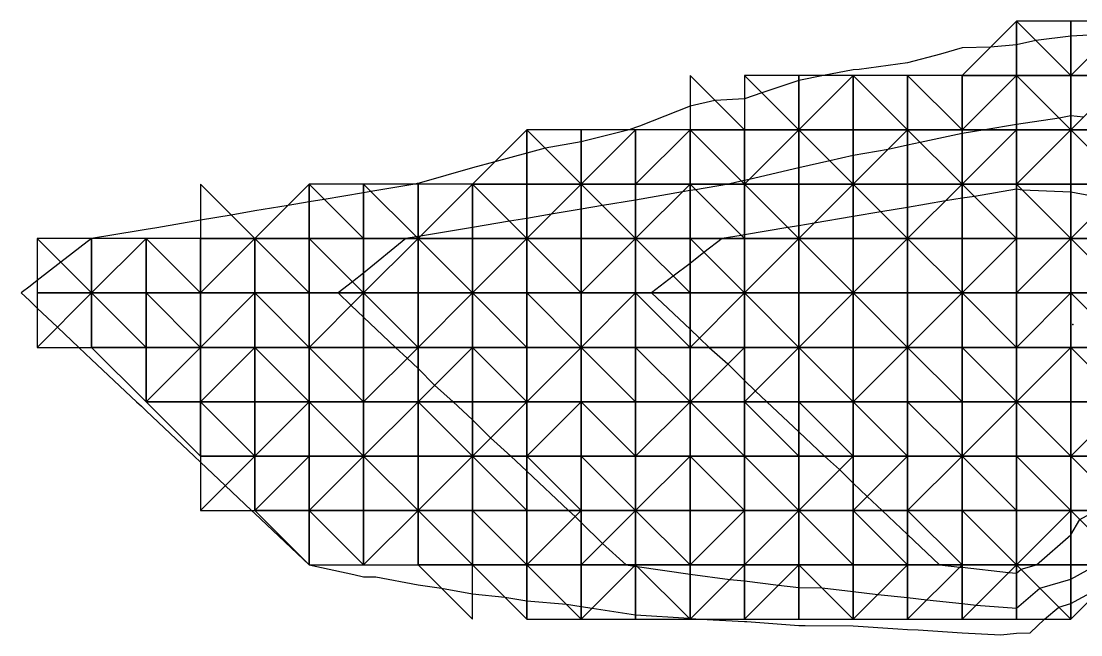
# Model space of a CAD drawing. Header units: metres. Extents: x 4732344 to 4732577, y 2266116 to 2266284.
# Drawn here: x 4732519.63 to 4732529.37, y 2266258.09 to 2266263.73 of the extents above; entities that cross this region are included whole.
import ezdxf

# ---------------------------------------------------------------- set-up
doc = ezdxf.new("R2010")
doc.units = ezdxf.units.M
doc.layers.add('TIN', color=5, linetype='Continuous')

msp = doc.modelspace()

# ---------------------------------------------------------------- linework, layer by layer
at = {"layer": 'lleno', "color": 3}
for points in [[(4732529.6614, 2266263.6174, 1328.5328), (4732529.279, 2266263.5961, 1328.5193), (4732528.958, 2266263.556, 1328.5077), (4732528.779, 2266263.5186, 1328.5011), (4732528.5413, 2266263.4973, 1328.4926), (4732528.279, 2266263.489, 1328.4834), (4732528.0815, 2266263.4325, 1328.4759), (4732527.779, 2266263.3522, 1328.4645), (4732527.3335, 2266263.2895, 1328.4484), (4732527.279, 2266263.2867, 1328.4465), (4732527.0063, 2266263.235, 1328.4366), (4732526.779, 2266263.1887, 1328.4282), (4732526.4387, 2266263.0753, 1328.4151), (4732526.279, 2266263.022, 1328.4089), (4732526.0071, 2266263.0069, 1328.3993), (4732525.779, 2266262.9524, 1328.3907), (4732525.3147, 2266262.7707, 1328.3724), (4732525.279, 2266262.7572, 1328.371), (4732525.2202, 2266262.735, 1328.3687), (4732524.779, 2266262.6247, 1328.3521), (4732524.4478, 2266262.5663, 1328.3399), (4732524.279, 2266262.5207, 1328.3335), (4732523.9855, 2266262.4415, 1328.3224), (4732523.779, 2266262.3858, 1328.3145), (4732523.2901, 2266262.2461, 1328.296), (4732523.279, 2266262.2435, 1328.2956), (4732523.2722, 2266262.2418, 1328.2954), (4732523.2496, 2266262.235, 1328.2945), (4732522.8457, 2266262.1683, 1328.2798), (4732522.779, 2266262.1566, 1328.2774), (4732522.4177, 2266262.0963, 1328.2643), (4732522.279, 2266262.0732, 1328.2592), (4732522.0849, 2266262.0409, 1328.2522), (4732521.779, 2266261.9899, 1328.2411), (4732521.5623, 2266261.9517, 1328.2332), (4732521.279, 2266261.9049, 1328.2229), (4732520.879, 2266261.835, 1328.2083), (4732520.779, 2266261.8183, 1328.2047), (4732520.7076, 2266261.8064, 1328.2021), (4732520.279, 2266261.735, 1328.1864), (4732520.279, 2266261.735, 1328.1864), (4732519.9969, 2266261.5171, 1328.1727), (4732519.779, 2266261.3486, 1328.159), (4732519.7149, 2266261.2991, 1328.155), (4732519.6319, 2266261.235, 1328.1497), (4732519.7096, 2266261.1656, 1328.1499), (4732519.779, 2266261.0961, 1328.1498), (4732519.9647, 2266260.9207, 1328.1498), (4732520.1614, 2266260.735, 1328.1498), (4732520.279, 2266260.6239, 1328.1498), (4732520.6908, 2266260.235, 1328.1499), (4732520.7373, 2266260.1933, 1328.15), (4732520.779, 2266260.1517, 1328.1499), (4732521.2202, 2266259.735, 1328.1498), (4732521.279, 2266259.6794, 1328.1498), (4732521.5076, 2266259.4636, 1328.1497), (4732521.7496, 2266259.235, 1328.1498), (4732521.779, 2266259.2072, 1328.1498), (4732522.279, 2266258.735, 1328.15), (4732522.279, 2266258.735, 1328.15), (4732522.6886, 2266258.6446, 1328.1609), (4732522.779, 2266258.6246, 1328.1633), (4732522.8908, 2266258.6232, 1328.1671), (4732523.279, 2266258.5522, 1328.1787), (4732523.4942, 2266258.5198, 1328.1862), (4732523.779, 2266258.467, 1328.1963), (4732524.0779, 2266258.4361, 1328.2067), (4732524.279, 2266258.4033, 1328.2137), (4732524.6422, 2266258.3718, 1328.2263), (4732524.779, 2266258.3511, 1328.2311), (4732524.8798, 2266258.3358, 1328.2346), (4732525.279, 2266258.2752, 1328.2485), (4732525.7695, 2266258.2445, 1328.2655), (4732525.779, 2266258.2431, 1328.2658), (4732525.7861, 2266258.2421, 1328.2661), (4732525.879, 2266258.235, 1328.2693), (4732526.279, 2266258.2145, 1328.2831), (4732526.2995, 2266258.2145, 1328.2838), (4732526.779, 2266258.1781, 1328.3004), (4732526.8359, 2266258.1781, 1328.3023), (4732527.279, 2266258.174, 1328.3336)], [(4732529.3954, 2266262.8514, 1328.6144), (4732529.279, 2266262.8658, 1328.6105), (4732529.1714, 2266262.8426, 1328.6065), (4732528.779, 2266262.7857, 1328.5923), (4732528.4873, 2266262.735, 1328.5815), (4732528.279, 2266262.7034, 1328.574), (4732527.8936, 2266262.6204, 1328.5596), (4732527.779, 2266262.594, 1328.5553), (4732527.5987, 2266262.5547, 1328.5486), (4732527.279, 2266262.4985, 1328.537), (4732527.0623, 2266262.4517, 1328.529), (4732526.779, 2266262.3857, 1328.5184), (4732526.3236, 2266262.2796, 1328.5013), (4732526.279, 2266262.2688, 1328.4997), (4732526.2496, 2266262.2644, 1328.4986), (4732526.1319, 2266262.235, 1328.4941), (4732525.8294, 2266262.1846, 1328.4831), (4732525.779, 2266262.1762, 1328.4812), (4732525.7084, 2266262.1644, 1328.4786), (4732525.279, 2266262.0894, 1328.4628), (4732524.9748, 2266262.0392, 1328.4517), (4732524.779, 2266262.0046, 1328.4445), (4732524.5025, 2266261.9585, 1328.4343), (4732524.279, 2266261.9213, 1328.4262), (4732524.1193, 2266261.8947, 1328.4203), (4732523.779, 2266261.8379, 1328.4079), (4732523.3025, 2266261.7585, 1328.3905), (4732523.279, 2266261.7544, 1328.3897), (4732523.2623, 2266261.7517, 1328.3891), (4732523.1679, 2266261.735, 1328.3856), (4732522.779, 2266261.4168, 1328.3647), (4732522.6764, 2266261.3376, 1328.3583), (4732522.5437, 2266261.235, 1328.35), (4732522.6647, 2266261.1207, 1328.35), (4732522.779, 2266261.0128, 1328.3499), (4732523.0731, 2266260.735, 1328.3499), (4732523.179, 2266260.635, 1328.3499), (4732523.279, 2266260.5406, 1328.35), (4732523.4318, 2266260.3878, 1328.3497), (4732523.6025, 2266260.235, 1328.3501), (4732523.779, 2266260.0683, 1328.3502), (4732523.9457, 2266259.9017, 1328.3499), (4732524.1319, 2266259.735, 1328.3503), (4732524.279, 2266259.5961, 1328.3503), (4732524.6614, 2266259.235, 1328.3504), (4732524.7219, 2266259.1779, 1328.3504), (4732524.779, 2266259.1239, 1328.3504), (4732524.9734, 2266258.9294, 1328.35), (4732525.1908, 2266258.735, 1328.3504), (4732525.2674, 2266258.7234, 1328.3526), (4732525.279, 2266258.7216, 1328.353), (4732525.2933, 2266258.7207, 1328.3534), (4732525.779, 2266258.6496, 1328.3675), (4732526.1433, 2266258.5993, 1328.3782), (4732526.279, 2266258.5888, 1328.3825), (4732526.5919, 2266258.5479, 1328.3926), (4732526.779, 2266258.5251, 1328.3991), (4732526.9922, 2266258.5218, 1328.4064), (4732527.279, 2266258.4884, 1328.425), (4732527.5046, 2266258.4606, 1328.4359), (4732527.779, 2266258.433, 1328.4485)], [(4732529.6396, 2266262.0956, 1328.7138), (4732529.279, 2266262.1611, 1328.7021), (4732528.8326, 2266262.1814, 1328.6868), (4732528.779, 2266262.1891, 1328.6851), (4732528.392, 2266262.122, 1328.6709), (4732528.279, 2266262.1075, 1328.6668), (4732528.1261, 2266262.0821, 1328.6612), (4732527.779, 2266262.0214, 1328.6484), (4732527.5332, 2266261.9808, 1328.6394), (4732527.279, 2266261.9389, 1328.6302), (4732526.9202, 2266261.8762, 1328.617), (4732526.779, 2266261.8526, 1328.6119), (4732526.6782, 2266261.8358, 1328.6082), (4732526.279, 2266261.7693, 1328.5935), (4732526.2496, 2266261.7644, 1328.5925), (4732526.0731, 2266261.735, 1328.586), (4732525.9072, 2266261.6068, 1328.5787), (4732525.779, 2266261.5077, 1328.5715), (4732525.6252, 2266261.3888, 1328.5619), (4732525.4261, 2266261.235, 1328.5493), (4732525.779, 2266260.9017, 1328.5494), (4732525.8647, 2266260.8207, 1328.5494), (4732525.9555, 2266260.735, 1328.5494), (4732526.1262, 2266260.5822, 1328.5497), (4732526.279, 2266260.4294, 1328.5494), (4732526.379, 2266260.335, 1328.5494), (4732526.4849, 2266260.235, 1328.5495), (4732526.779, 2266259.9572, 1328.5495), (4732527.0143, 2266259.735, 1328.5495), (4732527.154, 2266259.61, 1328.5498), (4732527.279, 2266259.485, 1328.5495), (4732527.4076, 2266259.3636, 1328.5496), (4732527.5437, 2266259.235, 1328.5496), (4732527.779, 2266259.0128, 1328.5496), (4732528.0731, 2266258.735, 1328.5496), (4732528.2579, 2266258.7139, 1328.5553), (4732528.279, 2266258.7117, 1328.5559), (4732528.7071, 2266258.6631, 1328.5689), (4732528.779, 2266258.6581, 1328.5712), (4732528.8207, 2266258.6933, 1328.574), (4732528.9636, 2266258.735, 1328.5804), (4732529.279, 2266259.012, 1328.6015), (4732529.3628, 2266259.1512, 1328.6095), (4732529.5114, 2266259.235, 1328.6177)], [(4732527.779, 2266258.433, 1328.4485), (4732527.9567, 2266258.4127, 1328.4569), (4732528.279, 2266258.3783, 1328.4719), (4732528.4077, 2266258.3637, 1328.478), (4732528.779, 2266258.3376, 1328.4937), (4732528.9943, 2266258.5197, 1328.4809), (4732529.279, 2266258.6027, 1328.4865), (4732529.5188, 2266258.735, 1328.4997)], [(4732527.279, 2266258.174, 1328.3336), (4732527.6891, 2266258.1451, 1328.3774), (4732527.779, 2266258.1414, 1328.3809), (4732527.8771, 2266258.1369, 1328.3848), (4732528.279, 2266258.1083, 1328.4019), (4732528.6349, 2266258.0909, 1328.4162), (4732528.779, 2266258.1057, 1328.4195), (4732528.904, 2266258.11, 1328.4234), (4732529.0366, 2266258.235, 1328.4141), (4732529.1679, 2266258.3461, 1328.4062), (4732529.279, 2266258.3785, 1328.4065), (4732529.599, 2266258.555, 1328.3979)]]:
    msp.add_polyline3d(points, dxfattribs=at)
at = {"layer": 'lleno_centroid', "color": 2}
msp.add_point((4732529.2981, 2266260.9443, 1328.4728), dxfattribs=at)
at = {"layer": 'TIN', "color": 5}
for points in [[(4732528.779, 2266263.735, 0.171), (4732528.279, 2266263.235, 0.232), (4732528.779, 2266263.235, 0.238)], [(4732529.279, 2266263.735, 0.18), (4732528.779, 2266263.735, 0.171), (4732529.279, 2266263.235, 0.252)], [(4732529.279, 2266263.235, 0.252), (4732528.779, 2266263.735, 0.171), (4732528.779, 2266263.235, 0.238)], [(4732529.279, 2266263.235, 0.252), (4732529.779, 2266263.735, 0.184), (4732529.279, 2266263.735, 0.18)], [(4732529.779, 2266263.235, 0.244), (4732529.779, 2266263.735, 0.184), (4732529.279, 2266263.235, 0.252)], [(4732525.779, 2266263.235, 0.174), (4732525.779, 2266262.735, 0.22), (4732526.279, 2266262.735, 0.231)], [(4732526.779, 2266262.735, 0.249), (4732526.779, 2266263.235, 0.195), (4732526.279, 2266263.235, 0.177)], [(4732526.779, 2266262.735, 0.249), (4732526.279, 2266263.235, 0.177), (4732526.279, 2266262.735, 0.231)], [(4732526.779, 2266262.735, 0.249), (4732527.279, 2266262.735, 0.265), (4732527.279, 2266263.235, 0.206)], [(4732527.279, 2266263.235, 0.206), (4732526.779, 2266263.235, 0.195), (4732526.779, 2266262.735, 0.249)], [(4732527.779, 2266263.235, 0.215), (4732527.279, 2266263.235, 0.206), (4732527.779, 2266262.735, 0.278)], [(4732527.279, 2266263.235, 0.206), (4732527.279, 2266262.735, 0.265), (4732527.779, 2266262.735, 0.278)], [(4732528.279, 2266262.735, 0.295), (4732528.279, 2266263.235, 0.232), (4732527.779, 2266263.235, 0.215)], [(4732527.779, 2266263.235, 0.215), (4732527.779, 2266262.735, 0.278), (4732528.279, 2266262.735, 0.295)], [(4732528.779, 2266263.235, 0.238), (4732528.279, 2266263.235, 0.232), (4732528.279, 2266262.735, 0.295)], [(4732528.779, 2266262.735, 0.307), (4732528.779, 2266263.235, 0.238), (4732528.279, 2266262.735, 0.295)], [(4732529.279, 2266262.735, 0.317), (4732529.279, 2266263.235, 0.252), (4732528.779, 2266263.235, 0.238)], [(4732529.279, 2266262.735, 0.317), (4732528.779, 2266263.235, 0.238), (4732528.779, 2266262.735, 0.307)], [(4732529.779, 2266263.235, 0.244), (4732529.279, 2266263.235, 0.252), (4732529.279, 2266262.735, 0.317)], [(4732529.279, 2266262.735, 0.317), (4732529.779, 2266262.735, 0.302), (4732529.779, 2266263.235, 0.244)], [(4732523.779, 2266262.235, 0.219), (4732524.279, 2266262.235, 0.236), (4732524.279, 2266262.735, 0.173)], [(4732524.279, 2266262.235, 0.236), (4732524.779, 2266262.235, 0.253), (4732524.279, 2266262.735, 0.173)], [(4732524.279, 2266262.735, 0.173), (4732524.779, 2266262.235, 0.253), (4732524.779, 2266262.735, 0.185)], [(4732525.279, 2266262.735, 0.202), (4732524.779, 2266262.235, 0.253), (4732525.279, 2266262.235, 0.27)], [(4732524.779, 2266262.735, 0.185), (4732524.779, 2266262.235, 0.253), (4732525.279, 2266262.735, 0.202)], [(4732525.279, 2266262.235, 0.27), (4732525.779, 2266262.235, 0.288), (4732525.779, 2266262.735, 0.22)], [(4732525.779, 2266262.735, 0.22), (4732525.279, 2266262.735, 0.202), (4732525.279, 2266262.235, 0.27)], [(4732525.779, 2266262.735, 0.22), (4732525.779, 2266262.235, 0.288), (4732526.279, 2266262.235, 0.305)], [(4732525.779, 2266262.735, 0.22), (4732526.279, 2266262.235, 0.305), (4732526.279, 2266262.735, 0.231)], [(4732526.779, 2266262.735, 0.249), (4732526.279, 2266262.235, 0.305), (4732526.779, 2266262.235, 0.322)], [(4732526.279, 2266262.735, 0.231), (4732526.279, 2266262.235, 0.305), (4732526.779, 2266262.735, 0.249)], [(4732526.779, 2266262.235, 0.322), (4732527.279, 2266262.235, 0.339), (4732526.779, 2266262.735, 0.249)], [(4732526.779, 2266262.735, 0.249), (4732527.279, 2266262.235, 0.339), (4732527.279, 2266262.735, 0.265)], [(4732527.779, 2266262.235, 0.356), (4732527.779, 2266262.735, 0.278), (4732527.279, 2266262.235, 0.339)], [(4732527.279, 2266262.235, 0.339), (4732527.779, 2266262.735, 0.278), (4732527.279, 2266262.735, 0.265)], [(4732528.279, 2266262.235, 0.374), (4732527.779, 2266262.735, 0.278), (4732527.779, 2266262.235, 0.356)], [(4732528.279, 2266262.235, 0.374), (4732528.279, 2266262.735, 0.295), (4732527.779, 2266262.735, 0.278)], [(4732528.279, 2266262.235, 0.374), (4732528.779, 2266262.235, 0.391), (4732528.779, 2266262.735, 0.307)], [(4732528.779, 2266262.735, 0.307), (4732528.279, 2266262.735, 0.295), (4732528.279, 2266262.235, 0.374)], [(4732528.779, 2266262.735, 0.307), (4732528.779, 2266262.235, 0.391), (4732529.279, 2266262.735, 0.317)], [(4732529.279, 2266262.735, 0.317), (4732528.779, 2266262.235, 0.391), (4732529.279, 2266262.235, 0.387)], [(4732529.779, 2266262.235, 0.371), (4732529.779, 2266262.735, 0.302), (4732529.279, 2266262.735, 0.317)], [(4732529.279, 2266262.735, 0.317), (4732529.279, 2266262.235, 0.387), (4732529.779, 2266262.235, 0.371)], [(4732521.779, 2266261.735, 0.252), (4732521.279, 2266262.235, 0.132), (4732521.279, 2266261.735, 0.235)], [(4732522.279, 2266261.735, 0.269), (4732522.279, 2266262.235, 0.167), (4732521.779, 2266261.735, 0.252)], [(4732522.279, 2266262.235, 0.167), (4732522.279, 2266261.735, 0.269), (4732522.779, 2266261.735, 0.286)], [(4732522.779, 2266261.735, 0.286), (4732522.779, 2266262.235, 0.184), (4732522.279, 2266262.235, 0.167)], [(4732523.279, 2266261.735, 0.304), (4732523.279, 2266262.235, 0.201), (4732522.779, 2266262.235, 0.184)], [(4732523.279, 2266261.735, 0.304), (4732522.779, 2266262.235, 0.184), (4732522.779, 2266261.735, 0.286)], [(4732523.279, 2266261.735, 0.304), (4732523.779, 2266261.735, 0.321), (4732523.779, 2266262.235, 0.219)], [(4732523.779, 2266262.235, 0.219), (4732523.279, 2266262.235, 0.201), (4732523.279, 2266261.735, 0.304)], [(4732524.279, 2266261.735, 0.338), (4732524.279, 2266262.235, 0.236), (4732523.779, 2266262.235, 0.219)], [(4732523.779, 2266262.235, 0.219), (4732523.779, 2266261.735, 0.321), (4732524.279, 2266261.735, 0.338)], [(4732524.779, 2266261.735, 0.355), (4732524.779, 2266262.235, 0.253), (4732524.279, 2266261.735, 0.338)], [(4732524.279, 2266261.735, 0.338), (4732524.779, 2266262.235, 0.253), (4732524.279, 2266262.235, 0.236)], [(4732524.779, 2266262.235, 0.253), (4732525.279, 2266261.735, 0.373), (4732525.279, 2266262.235, 0.27)], [(4732524.779, 2266261.735, 0.355), (4732525.279, 2266261.735, 0.373), (4732524.779, 2266262.235, 0.253)], [(4732525.779, 2266262.235, 0.288), (4732525.279, 2266261.735, 0.373), (4732525.779, 2266261.735, 0.39)], [(4732525.279, 2266262.235, 0.27), (4732525.279, 2266261.735, 0.373), (4732525.779, 2266262.235, 0.288)], [(4732525.779, 2266262.235, 0.288), (4732525.779, 2266261.735, 0.39), (4732526.279, 2266261.735, 0.407)], [(4732526.279, 2266261.735, 0.407), (4732526.279, 2266262.235, 0.305), (4732525.779, 2266262.235, 0.288)], [(4732526.779, 2266261.735, 0.424), (4732526.279, 2266262.235, 0.305), (4732526.279, 2266261.735, 0.407)], [(4732526.779, 2266262.235, 0.322), (4732526.279, 2266262.235, 0.305), (4732526.779, 2266261.735, 0.424)], [(4732526.779, 2266262.235, 0.322), (4732526.779, 2266261.735, 0.424), (4732527.279, 2266262.235, 0.339)], [(4732526.779, 2266261.735, 0.424), (4732527.279, 2266261.735, 0.442), (4732527.279, 2266262.235, 0.339)], [(4732527.779, 2266262.235, 0.356), (4732527.279, 2266262.235, 0.339), (4732527.779, 2266261.735, 0.459)], [(4732527.779, 2266261.735, 0.459), (4732527.279, 2266262.235, 0.339), (4732527.279, 2266261.735, 0.442)], [(4732528.279, 2266261.735, 0.476), (4732528.279, 2266262.235, 0.374), (4732527.779, 2266261.735, 0.459)], [(4732527.779, 2266261.735, 0.459), (4732528.279, 2266262.235, 0.374), (4732527.779, 2266262.235, 0.356)], [(4732528.279, 2266262.235, 0.374), (4732528.279, 2266261.735, 0.476), (4732528.779, 2266261.735, 0.489)], [(4732528.779, 2266261.735, 0.489), (4732528.779, 2266262.235, 0.391), (4732528.279, 2266262.235, 0.374)], [(4732529.279, 2266262.235, 0.387), (4732528.779, 2266262.235, 0.391), (4732529.279, 2266261.735, 0.475)], [(4732529.279, 2266261.735, 0.475), (4732528.779, 2266262.235, 0.391), (4732528.779, 2266261.735, 0.489)], [(4732529.279, 2266261.735, 0.475), (4732529.779, 2266261.735, 0.46), (4732529.779, 2266262.235, 0.371)], [(4732529.779, 2266262.235, 0.371), (4732529.279, 2266262.235, 0.387), (4732529.279, 2266261.735, 0.475)], [(4732519.779, 2266261.735, 0.183), (4732519.779, 2266261.235, 0.205), (4732520.279, 2266261.235, 0.222)], [(4732520.279, 2266261.235, 0.222), (4732520.279, 2266261.735, 0.2), (4732519.779, 2266261.735, 0.183)], [(4732520.779, 2266261.735, 0.217), (4732520.279, 2266261.235, 0.222), (4732520.779, 2266261.235, 0.239)], [(4732520.279, 2266261.735, 0.2), (4732520.279, 2266261.235, 0.222), (4732520.779, 2266261.735, 0.217)], [(4732520.779, 2266261.735, 0.217), (4732520.779, 2266261.235, 0.239), (4732521.279, 2266261.235, 0.257)], [(4732521.279, 2266261.235, 0.257), (4732521.279, 2266261.735, 0.235), (4732520.779, 2266261.735, 0.217)], [(4732521.279, 2266261.235, 0.257), (4732521.779, 2266261.235, 0.274), (4732521.779, 2266261.735, 0.252)], [(4732521.779, 2266261.735, 0.252), (4732521.279, 2266261.735, 0.235), (4732521.279, 2266261.235, 0.257)], [(4732521.779, 2266261.735, 0.252), (4732521.779, 2266261.235, 0.274), (4732522.279, 2266261.235, 0.291)], [(4732522.279, 2266261.235, 0.291), (4732522.279, 2266261.735, 0.269), (4732521.779, 2266261.735, 0.252)], [(4732522.279, 2266261.235, 0.291), (4732522.779, 2266261.235, 0.308), (4732522.279, 2266261.735, 0.269)], [(4732522.279, 2266261.735, 0.269), (4732522.779, 2266261.235, 0.308), (4732522.779, 2266261.735, 0.286)], [(4732523.279, 2266261.735, 0.304), (4732522.779, 2266261.235, 0.308), (4732523.279, 2266261.235, 0.326)], [(4732522.779, 2266261.735, 0.286), (4732522.779, 2266261.235, 0.308), (4732523.279, 2266261.735, 0.304)], [(4732523.279, 2266261.735, 0.304), (4732523.779, 2266261.235, 0.343), (4732523.779, 2266261.735, 0.321)], [(4732523.279, 2266261.235, 0.326), (4732523.779, 2266261.235, 0.343), (4732523.279, 2266261.735, 0.304)], [(4732523.779, 2266261.235, 0.343), (4732524.279, 2266261.735, 0.338), (4732523.779, 2266261.735, 0.321)], [(4732524.279, 2266261.235, 0.36), (4732524.279, 2266261.735, 0.338), (4732523.779, 2266261.235, 0.343)], [(4732524.279, 2266261.235, 0.36), (4732524.779, 2266261.235, 0.377), (4732524.279, 2266261.735, 0.338)], [(4732524.279, 2266261.735, 0.338), (4732524.779, 2266261.235, 0.377), (4732524.779, 2266261.735, 0.355)], [(4732524.779, 2266261.735, 0.355), (4732524.779, 2266261.235, 0.377), (4732525.279, 2266261.735, 0.373)], [(4732525.279, 2266261.735, 0.373), (4732524.779, 2266261.235, 0.377), (4732525.279, 2266261.235, 0.395)], [(4732525.279, 2266261.235, 0.395), (4732525.779, 2266261.235, 0.412), (4732525.279, 2266261.735, 0.373)], [(4732525.279, 2266261.735, 0.373), (4732525.779, 2266261.235, 0.412), (4732525.779, 2266261.735, 0.39)], [(4732525.779, 2266261.735, 0.39), (4732525.779, 2266261.235, 0.412), (4732526.279, 2266261.235, 0.429)], [(4732526.279, 2266261.735, 0.407), (4732525.779, 2266261.735, 0.39), (4732526.279, 2266261.235, 0.429)], [(4732526.279, 2266261.235, 0.429), (4732526.779, 2266261.735, 0.424), (4732526.279, 2266261.735, 0.407)], [(4732526.279, 2266261.235, 0.429), (4732526.779, 2266261.235, 0.446), (4732526.779, 2266261.735, 0.424)], [(4732527.279, 2266261.235, 0.463), (4732527.279, 2266261.735, 0.442), (4732526.779, 2266261.735, 0.424)], [(4732526.779, 2266261.735, 0.424), (4732526.779, 2266261.235, 0.446), (4732527.279, 2266261.235, 0.463)], [(4732527.279, 2266261.735, 0.442), (4732527.279, 2266261.235, 0.463), (4732527.779, 2266261.735, 0.459)], [(4732527.279, 2266261.235, 0.463), (4732527.779, 2266261.235, 0.481), (4732527.779, 2266261.735, 0.459)], [(4732527.779, 2266261.235, 0.481), (4732528.279, 2266261.235, 0.498), (4732527.779, 2266261.735, 0.459)], [(4732527.779, 2266261.735, 0.459), (4732528.279, 2266261.235, 0.498), (4732528.279, 2266261.735, 0.476)], [(4732528.779, 2266261.735, 0.489), (4732528.279, 2266261.735, 0.476), (4732528.279, 2266261.235, 0.498)], [(4732528.279, 2266261.235, 0.498), (4732528.779, 2266261.235, 0.497), (4732528.779, 2266261.735, 0.489)], [(4732528.779, 2266261.235, 0.497), (4732529.279, 2266261.235, 0.482), (4732529.279, 2266261.735, 0.475)], [(4732528.779, 2266261.735, 0.489), (4732528.779, 2266261.235, 0.497), (4732529.279, 2266261.735, 0.475)], [(4732529.279, 2266261.735, 0.475), (4732529.779, 2266261.235, 0.468), (4732529.779, 2266261.735, 0.46)], [(4732529.279, 2266261.735, 0.475), (4732529.279, 2266261.235, 0.482), (4732529.779, 2266261.235, 0.468)], [(4732520.279, 2266261.235, 0.222), (4732519.779, 2266261.235, 0.205), (4732519.779, 2266260.735, 0.187)], [(4732520.279, 2266261.235, 0.222), (4732519.779, 2266260.735, 0.187), (4732520.279, 2266260.735, 0.204)], [(4732520.779, 2266260.735, 0.221), (4732520.779, 2266261.235, 0.239), (4732520.279, 2266261.235, 0.222)], [(4732520.279, 2266260.735, 0.204), (4732520.779, 2266260.735, 0.221), (4732520.279, 2266261.235, 0.222)], [(4732520.779, 2266261.235, 0.239), (4732521.279, 2266260.735, 0.238), (4732521.279, 2266261.235, 0.257)], [(4732520.779, 2266260.735, 0.221), (4732521.279, 2266260.735, 0.238), (4732520.779, 2266261.235, 0.239)], [(4732521.779, 2266260.735, 0.256), (4732521.779, 2266261.235, 0.274), (4732521.279, 2266260.735, 0.238)], [(4732521.279, 2266260.735, 0.238), (4732521.779, 2266261.235, 0.274), (4732521.279, 2266261.235, 0.257)], [(4732522.279, 2266260.735, 0.273), (4732521.779, 2266261.235, 0.274), (4732521.779, 2266260.735, 0.256)], [(4732522.279, 2266261.235, 0.291), (4732521.779, 2266261.235, 0.274), (4732522.279, 2266260.735, 0.273)], [(4732522.279, 2266261.235, 0.291), (4732522.279, 2266260.735, 0.273), (4732522.779, 2266261.235, 0.308)], [(4732522.279, 2266260.735, 0.273), (4732522.779, 2266260.735, 0.29), (4732522.779, 2266261.235, 0.308)], [(4732522.779, 2266261.235, 0.308), (4732523.279, 2266260.735, 0.307), (4732523.279, 2266261.235, 0.326)], [(4732522.779, 2266261.235, 0.308), (4732522.779, 2266260.735, 0.29), (4732523.279, 2266260.735, 0.307)], [(4732523.279, 2266260.735, 0.307), (4732523.779, 2266260.735, 0.325), (4732523.779, 2266261.235, 0.343)], [(4732523.279, 2266261.235, 0.326), (4732523.279, 2266260.735, 0.307), (4732523.779, 2266261.235, 0.343)], [(4732523.779, 2266261.235, 0.343), (4732524.279, 2266260.735, 0.342), (4732524.279, 2266261.235, 0.36)], [(4732523.779, 2266260.735, 0.325), (4732524.279, 2266260.735, 0.342), (4732523.779, 2266261.235, 0.343)], [(4732524.779, 2266260.735, 0.359), (4732524.779, 2266261.235, 0.377), (4732524.279, 2266261.235, 0.36)], [(4732524.279, 2266261.235, 0.36), (4732524.279, 2266260.735, 0.342), (4732524.779, 2266260.735, 0.359)], [(4732525.279, 2266261.235, 0.395), (4732524.779, 2266261.235, 0.377), (4732524.779, 2266260.735, 0.359)], [(4732524.779, 2266260.735, 0.359), (4732525.279, 2266260.735, 0.376), (4732525.279, 2266261.235, 0.395)], [(4732525.779, 2266260.735, 0.394), (4732525.779, 2266261.235, 0.412), (4732525.279, 2266261.235, 0.395)], [(4732525.279, 2266261.235, 0.395), (4732525.279, 2266260.735, 0.376), (4732525.779, 2266260.735, 0.394)], [(4732525.779, 2266261.235, 0.412), (4732525.779, 2266260.735, 0.394), (4732526.279, 2266261.235, 0.429)], [(4732526.279, 2266261.235, 0.429), (4732525.779, 2266260.735, 0.394), (4732526.279, 2266260.735, 0.411)], [(4732526.779, 2266261.235, 0.446), (4732526.279, 2266261.235, 0.429), (4732526.779, 2266260.735, 0.428)], [(4732526.779, 2266260.735, 0.428), (4732526.279, 2266261.235, 0.429), (4732526.279, 2266260.735, 0.411)], [(4732526.779, 2266260.735, 0.428), (4732527.279, 2266261.235, 0.463), (4732526.779, 2266261.235, 0.446)], [(4732527.279, 2266260.735, 0.445), (4732527.279, 2266261.235, 0.463), (4732526.779, 2266260.735, 0.428)], [(4732527.779, 2266260.735, 0.462), (4732527.279, 2266261.235, 0.463), (4732527.279, 2266260.735, 0.445)], [(4732527.779, 2266260.735, 0.462), (4732527.779, 2266261.235, 0.481), (4732527.279, 2266261.235, 0.463)], [(4732528.279, 2266260.735, 0.48), (4732528.279, 2266261.235, 0.498), (4732527.779, 2266260.735, 0.462)], [(4732527.779, 2266260.735, 0.462), (4732528.279, 2266261.235, 0.498), (4732527.779, 2266261.235, 0.481)], [(4732528.279, 2266260.735, 0.48), (4732528.779, 2266260.735, 0.482), (4732528.279, 2266261.235, 0.498)], [(4732528.279, 2266261.235, 0.498), (4732528.779, 2266260.735, 0.482), (4732528.779, 2266261.235, 0.497)], [(4732529.279, 2266261.235, 0.482), (4732528.779, 2266260.735, 0.482), (4732529.279, 2266260.735, 0.449)], [(4732528.779, 2266261.235, 0.497), (4732528.779, 2266260.735, 0.482), (4732529.279, 2266261.235, 0.482)], [(4732529.279, 2266260.735, 0.449), (4732529.779, 2266260.735, 0.434), (4732529.279, 2266261.235, 0.482)], [(4732529.779, 2266260.735, 0.434), (4732529.779, 2266261.235, 0.468), (4732529.279, 2266261.235, 0.482)], [(4732520.779, 2266260.235, 0.203), (4732520.779, 2266260.735, 0.221), (4732520.279, 2266260.735, 0.204)], [(4732520.779, 2266260.235, 0.203), (4732521.279, 2266260.235, 0.22), (4732521.279, 2266260.735, 0.238)], [(4732520.779, 2266260.235, 0.203), (4732521.279, 2266260.735, 0.238), (4732520.779, 2266260.735, 0.221)], [(4732521.779, 2266260.735, 0.256), (4732521.279, 2266260.735, 0.238), (4732521.279, 2266260.235, 0.22)], [(4732521.279, 2266260.235, 0.22), (4732521.779, 2266260.235, 0.237), (4732521.779, 2266260.735, 0.256)], [(4732522.279, 2266260.235, 0.255), (4732522.279, 2266260.735, 0.273), (4732521.779, 2266260.735, 0.256)], [(4732521.779, 2266260.735, 0.256), (4732521.779, 2266260.235, 0.237), (4732522.279, 2266260.235, 0.255)], [(4732522.779, 2266260.235, 0.272), (4732522.779, 2266260.735, 0.29), (4732522.279, 2266260.735, 0.273)], [(4732522.279, 2266260.735, 0.273), (4732522.279, 2266260.235, 0.255), (4732522.779, 2266260.235, 0.272)], [(4732523.279, 2266260.235, 0.289), (4732523.279, 2266260.735, 0.307), (4732522.779, 2266260.235, 0.272)], [(4732523.279, 2266260.735, 0.307), (4732522.779, 2266260.735, 0.29), (4732522.779, 2266260.235, 0.272)], [(4732523.779, 2266260.735, 0.325), (4732523.279, 2266260.235, 0.289), (4732523.779, 2266260.235, 0.306)], [(4732523.779, 2266260.735, 0.325), (4732523.279, 2266260.735, 0.307), (4732523.279, 2266260.235, 0.289)], [(4732524.279, 2266260.235, 0.324), (4732523.779, 2266260.735, 0.325), (4732523.779, 2266260.235, 0.306)], [(4732524.279, 2266260.235, 0.324), (4732524.279, 2266260.735, 0.342), (4732523.779, 2266260.735, 0.325)], [(4732524.279, 2266260.735, 0.342), (4732524.279, 2266260.235, 0.324), (4732524.779, 2266260.735, 0.359)], [(4732524.279, 2266260.235, 0.324), (4732524.779, 2266260.235, 0.341), (4732524.779, 2266260.735, 0.359)], [(4732524.779, 2266260.735, 0.359), (4732524.779, 2266260.235, 0.341), (4732525.279, 2266260.235, 0.358)], [(4732525.279, 2266260.235, 0.358), (4732525.279, 2266260.735, 0.376), (4732524.779, 2266260.735, 0.359)], [(4732525.779, 2266260.235, 0.375), (4732525.779, 2266260.735, 0.394), (4732525.279, 2266260.735, 0.376)], [(4732525.779, 2266260.235, 0.375), (4732525.279, 2266260.735, 0.376), (4732525.279, 2266260.235, 0.358)], [(4732525.779, 2266260.235, 0.375), (4732526.279, 2266260.235, 0.393), (4732526.279, 2266260.735, 0.411)], [(4732526.279, 2266260.735, 0.411), (4732525.779, 2266260.735, 0.394), (4732525.779, 2266260.235, 0.375)], [(4732526.779, 2266260.735, 0.428), (4732526.279, 2266260.235, 0.393), (4732526.779, 2266260.235, 0.41)], [(4732526.279, 2266260.735, 0.411), (4732526.279, 2266260.235, 0.393), (4732526.779, 2266260.735, 0.428)], [(4732526.779, 2266260.735, 0.428), (4732526.779, 2266260.235, 0.41), (4732527.279, 2266260.235, 0.427)], [(4732526.779, 2266260.735, 0.428), (4732527.279, 2266260.235, 0.427), (4732527.279, 2266260.735, 0.445)], [(4732527.779, 2266260.735, 0.462), (4732527.279, 2266260.235, 0.427), (4732527.779, 2266260.235, 0.444)], [(4732527.279, 2266260.735, 0.445), (4732527.279, 2266260.235, 0.427), (4732527.779, 2266260.735, 0.462)], [(4732527.779, 2266260.735, 0.462), (4732528.279, 2266260.235, 0.462), (4732528.279, 2266260.735, 0.48)], [(4732527.779, 2266260.235, 0.444), (4732528.279, 2266260.235, 0.462), (4732527.779, 2266260.735, 0.462)], [(4732528.779, 2266260.235, 0.479), (4732528.779, 2266260.735, 0.482), (4732528.279, 2266260.735, 0.48)], [(4732528.279, 2266260.735, 0.48), (4732528.279, 2266260.235, 0.462), (4732528.779, 2266260.235, 0.479)], [(4732528.779, 2266260.235, 0.479), (4732529.279, 2266260.235, 0.451), (4732529.279, 2266260.735, 0.449)], [(4732529.279, 2266260.735, 0.449), (4732528.779, 2266260.735, 0.482), (4732528.779, 2266260.235, 0.479)], [(4732529.779, 2266260.235, 0.416), (4732529.779, 2266260.735, 0.434), (4732529.279, 2266260.735, 0.449)], [(4732529.279, 2266260.735, 0.449), (4732529.279, 2266260.235, 0.451), (4732529.779, 2266260.235, 0.416)], [(4732521.279, 2266259.735, 0.202), (4732521.279, 2266260.235, 0.22), (4732520.779, 2266260.235, 0.203)], [(4732521.779, 2266259.735, 0.219), (4732521.779, 2266260.235, 0.237), (4732521.279, 2266260.235, 0.22)], [(4732521.279, 2266259.735, 0.202), (4732521.779, 2266259.735, 0.219), (4732521.279, 2266260.235, 0.22)], [(4732522.279, 2266260.235, 0.255), (4732521.779, 2266260.235, 0.237), (4732521.779, 2266259.735, 0.219)], [(4732521.779, 2266259.735, 0.219), (4732522.279, 2266259.735, 0.236), (4732522.279, 2266260.235, 0.255)], [(4732522.779, 2266259.735, 0.254), (4732522.279, 2266260.235, 0.255), (4732522.279, 2266259.735, 0.236)], [(4732522.779, 2266259.735, 0.254), (4732522.779, 2266260.235, 0.272), (4732522.279, 2266260.235, 0.255)], [(4732522.779, 2266259.735, 0.254), (4732523.279, 2266259.735, 0.271), (4732523.279, 2266260.235, 0.289)], [(4732523.279, 2266260.235, 0.289), (4732522.779, 2266260.235, 0.272), (4732522.779, 2266259.735, 0.254)], [(4732523.779, 2266260.235, 0.306), (4732523.279, 2266260.235, 0.289), (4732523.779, 2266259.735, 0.288)], [(4732523.279, 2266260.235, 0.289), (4732523.279, 2266259.735, 0.271), (4732523.779, 2266259.735, 0.288)], [(4732524.279, 2266260.235, 0.324), (4732523.779, 2266259.735, 0.288), (4732524.279, 2266259.735, 0.305)], [(4732523.779, 2266260.235, 0.306), (4732523.779, 2266259.735, 0.288), (4732524.279, 2266260.235, 0.324)], [(4732524.779, 2266260.235, 0.341), (4732524.279, 2266259.735, 0.305), (4732524.779, 2266259.735, 0.323)], [(4732524.779, 2266260.235, 0.341), (4732524.279, 2266260.235, 0.324), (4732524.279, 2266259.735, 0.305)], [(4732524.779, 2266259.735, 0.323), (4732525.279, 2266259.735, 0.34), (4732524.779, 2266260.235, 0.341)], [(4732524.779, 2266260.235, 0.341), (4732525.279, 2266259.735, 0.34), (4732525.279, 2266260.235, 0.358)], [(4732525.779, 2266260.235, 0.375), (4732525.279, 2266259.735, 0.34), (4732525.779, 2266259.735, 0.357)], [(4732525.279, 2266260.235, 0.358), (4732525.279, 2266259.735, 0.34), (4732525.779, 2266260.235, 0.375)], [(4732525.779, 2266259.735, 0.357), (4732526.279, 2266259.735, 0.374), (4732525.779, 2266260.235, 0.375)], [(4732526.279, 2266259.735, 0.374), (4732526.279, 2266260.235, 0.393), (4732525.779, 2266260.235, 0.375)], [(4732526.279, 2266260.235, 0.393), (4732526.279, 2266259.735, 0.374), (4732526.779, 2266259.735, 0.392)], [(4732526.779, 2266259.735, 0.392), (4732526.779, 2266260.235, 0.41), (4732526.279, 2266260.235, 0.393)], [(4732527.279, 2266259.735, 0.409), (4732527.279, 2266260.235, 0.427), (4732526.779, 2266260.235, 0.41)], [(4732526.779, 2266259.735, 0.392), (4732527.279, 2266259.735, 0.409), (4732526.779, 2266260.235, 0.41)], [(4732527.779, 2266260.235, 0.444), (4732527.279, 2266260.235, 0.427), (4732527.779, 2266259.735, 0.426)], [(4732527.779, 2266259.735, 0.426), (4732527.279, 2266260.235, 0.427), (4732527.279, 2266259.735, 0.409)], [(4732527.779, 2266260.235, 0.444), (4732527.779, 2266259.735, 0.426), (4732528.279, 2266259.735, 0.443)], [(4732528.279, 2266259.735, 0.443), (4732528.279, 2266260.235, 0.462), (4732527.779, 2266260.235, 0.444)], [(4732528.779, 2266259.735, 0.461), (4732528.779, 2266260.235, 0.479), (4732528.279, 2266259.735, 0.443)], [(4732528.279, 2266259.735, 0.443), (4732528.779, 2266260.235, 0.479), (4732528.279, 2266260.235, 0.462)], [(4732529.279, 2266259.735, 0.456), (4732529.279, 2266260.235, 0.451), (4732528.779, 2266260.235, 0.479)], [(4732528.779, 2266260.235, 0.479), (4732528.779, 2266259.735, 0.461), (4732529.279, 2266259.735, 0.456)], [(4732529.779, 2266260.235, 0.416), (4732529.279, 2266260.235, 0.451), (4732529.279, 2266259.735, 0.456)], [(4732529.279, 2266259.735, 0.456), (4732529.779, 2266259.735, 0.42), (4732529.779, 2266260.235, 0.416)], [(4732521.279, 2266259.235, 0.184), (4732521.779, 2266259.735, 0.219), (4732521.279, 2266259.735, 0.202)], [(4732521.279, 2266259.235, 0.184), (4732521.779, 2266259.235, 0.201), (4732521.779, 2266259.735, 0.219)], [(4732522.279, 2266259.735, 0.236), (4732521.779, 2266259.235, 0.201), (4732522.279, 2266259.235, 0.218)], [(4732521.779, 2266259.735, 0.219), (4732521.779, 2266259.235, 0.201), (4732522.279, 2266259.735, 0.236)], [(4732522.779, 2266259.735, 0.254), (4732522.279, 2266259.235, 0.218), (4732522.779, 2266259.235, 0.235)], [(4732522.779, 2266259.735, 0.254), (4732522.279, 2266259.735, 0.236), (4732522.279, 2266259.235, 0.218)], [(4732522.779, 2266259.235, 0.235), (4732523.279, 2266259.235, 0.253), (4732522.779, 2266259.735, 0.254)], [(4732522.779, 2266259.735, 0.254), (4732523.279, 2266259.235, 0.253), (4732523.279, 2266259.735, 0.271)], [(4732523.279, 2266259.235, 0.253), (4732523.779, 2266259.735, 0.288), (4732523.279, 2266259.735, 0.271)], [(4732523.779, 2266259.235, 0.27), (4732523.779, 2266259.735, 0.288), (4732523.279, 2266259.235, 0.253)], [(4732523.779, 2266259.735, 0.288), (4732524.279, 2266259.235, 0.287), (4732524.279, 2266259.735, 0.305)], [(4732523.779, 2266259.235, 0.27), (4732524.279, 2266259.235, 0.287), (4732523.779, 2266259.735, 0.288)], [(4732524.779, 2266259.735, 0.323), (4732524.279, 2266259.735, 0.305), (4732524.779, 2266259.235, 0.304)], [(4732524.279, 2266259.735, 0.305), (4732524.279, 2266259.235, 0.287), (4732524.779, 2266259.235, 0.304)], [(4732524.779, 2266259.735, 0.323), (4732524.779, 2266259.235, 0.304), (4732525.279, 2266259.235, 0.322)], [(4732525.279, 2266259.235, 0.322), (4732525.279, 2266259.735, 0.34), (4732524.779, 2266259.735, 0.323)], [(4732525.279, 2266259.235, 0.322), (4732525.779, 2266259.235, 0.339), (4732525.779, 2266259.735, 0.357)], [(4732525.779, 2266259.735, 0.357), (4732525.279, 2266259.735, 0.34), (4732525.279, 2266259.235, 0.322)], [(4732526.279, 2266259.235, 0.356), (4732526.279, 2266259.735, 0.374), (4732525.779, 2266259.735, 0.357)], [(4732525.779, 2266259.735, 0.357), (4732525.779, 2266259.235, 0.339), (4732526.279, 2266259.235, 0.356)], [(4732526.279, 2266259.735, 0.374), (4732526.279, 2266259.235, 0.356), (4732526.779, 2266259.235, 0.373)], [(4732526.779, 2266259.735, 0.392), (4732526.279, 2266259.735, 0.374), (4732526.779, 2266259.235, 0.373)], [(4732527.279, 2266259.235, 0.391), (4732527.279, 2266259.735, 0.409), (4732526.779, 2266259.235, 0.373)], [(4732526.779, 2266259.235, 0.373), (4732527.279, 2266259.735, 0.409), (4732526.779, 2266259.735, 0.392)], [(4732527.779, 2266259.735, 0.426), (4732527.279, 2266259.235, 0.391), (4732527.779, 2266259.235, 0.408)], [(4732527.779, 2266259.735, 0.426), (4732527.279, 2266259.735, 0.409), (4732527.279, 2266259.235, 0.391)], [(4732527.779, 2266259.235, 0.408), (4732528.279, 2266259.235, 0.425), (4732528.279, 2266259.735, 0.443)], [(4732528.279, 2266259.735, 0.443), (4732527.779, 2266259.735, 0.426), (4732527.779, 2266259.235, 0.408)], [(4732528.279, 2266259.735, 0.443), (4732528.279, 2266259.235, 0.425), (4732528.779, 2266259.235, 0.442)], [(4732528.779, 2266259.235, 0.442), (4732528.779, 2266259.735, 0.461), (4732528.279, 2266259.735, 0.443)], [(4732528.779, 2266259.235, 0.442), (4732529.279, 2266259.235, 0.433), (4732528.779, 2266259.735, 0.461)], [(4732528.779, 2266259.735, 0.461), (4732529.279, 2266259.235, 0.433), (4732529.279, 2266259.735, 0.456)], [(4732529.779, 2266259.235, 0.362), (4732529.779, 2266259.735, 0.42), (4732529.279, 2266259.735, 0.456)], [(4732529.279, 2266259.735, 0.456), (4732529.279, 2266259.235, 0.433), (4732529.779, 2266259.235, 0.362)], [(4732522.279, 2266259.235, 0.218), (4732521.779, 2266259.235, 0.201), (4732522.279, 2266258.735, 0.2)], [(4732522.779, 2266259.235, 0.235), (4732522.279, 2266259.235, 0.218), (4732522.779, 2266258.735, 0.217)], [(4732522.279, 2266259.235, 0.218), (4732522.279, 2266258.735, 0.2), (4732522.779, 2266258.735, 0.217)], [(4732522.779, 2266259.235, 0.235), (4732522.779, 2266258.735, 0.217), (4732523.279, 2266259.235, 0.253)], [(4732523.279, 2266259.235, 0.253), (4732522.779, 2266258.735, 0.217), (4732523.279, 2266258.735, 0.234)], [(4732523.279, 2266259.235, 0.253), (4732523.279, 2266258.735, 0.234), (4732523.779, 2266258.735, 0.252)], [(4732523.779, 2266258.735, 0.252), (4732523.779, 2266259.235, 0.27), (4732523.279, 2266259.235, 0.253)], [(4732524.279, 2266258.735, 0.269), (4732524.279, 2266259.235, 0.287), (4732523.779, 2266259.235, 0.27)], [(4732524.279, 2266258.735, 0.269), (4732523.779, 2266259.235, 0.27), (4732523.779, 2266258.735, 0.252)], [(4732524.779, 2266259.235, 0.304), (4732524.279, 2266258.735, 0.269), (4732524.779, 2266258.735, 0.286)], [(4732524.279, 2266259.235, 0.287), (4732524.279, 2266258.735, 0.269), (4732524.779, 2266259.235, 0.304)], [(4732525.279, 2266259.235, 0.322), (4732524.779, 2266259.235, 0.304), (4732524.779, 2266258.735, 0.286)], [(4732524.779, 2266258.735, 0.286), (4732525.279, 2266258.735, 0.303), (4732525.279, 2266259.235, 0.322)], [(4732525.279, 2266259.235, 0.322), (4732525.779, 2266258.735, 0.321), (4732525.779, 2266259.235, 0.339)], [(4732525.279, 2266259.235, 0.322), (4732525.279, 2266258.735, 0.303), (4732525.779, 2266258.735, 0.321)], [(4732525.779, 2266259.235, 0.339), (4732525.779, 2266258.735, 0.321), (4732526.279, 2266259.235, 0.356)], [(4732526.279, 2266259.235, 0.356), (4732525.779, 2266258.735, 0.321), (4732526.279, 2266258.735, 0.338)], [(4732526.279, 2266258.735, 0.338), (4732526.779, 2266258.735, 0.355), (4732526.779, 2266259.235, 0.373)], [(4732526.779, 2266259.235, 0.373), (4732526.279, 2266259.235, 0.356), (4732526.279, 2266258.735, 0.338)], [(4732527.279, 2266258.735, 0.372), (4732527.279, 2266259.235, 0.391), (4732526.779, 2266259.235, 0.373)], [(4732526.779, 2266259.235, 0.373), (4732526.779, 2266258.735, 0.355), (4732527.279, 2266258.735, 0.372)], [(4732527.279, 2266259.235, 0.391), (4732527.779, 2266258.735, 0.39), (4732527.779, 2266259.235, 0.408)], [(4732527.279, 2266258.735, 0.372), (4732527.779, 2266258.735, 0.39), (4732527.279, 2266259.235, 0.391)], [(4732527.779, 2266259.235, 0.408), (4732527.779, 2266258.735, 0.39), (4732528.279, 2266258.735, 0.407)], [(4732528.279, 2266258.735, 0.407), (4732528.279, 2266259.235, 0.425), (4732527.779, 2266259.235, 0.408)], [(4732528.279, 2266259.235, 0.425), (4732528.279, 2266258.735, 0.407), (4732528.779, 2266258.735, 0.424)], [(4732528.779, 2266259.235, 0.442), (4732528.279, 2266259.235, 0.425), (4732528.779, 2266258.735, 0.424)], [(4732529.279, 2266258.735, 0.359), (4732529.279, 2266259.235, 0.433), (4732528.779, 2266258.735, 0.424)], [(4732528.779, 2266258.735, 0.424), (4732529.279, 2266259.235, 0.433), (4732528.779, 2266259.235, 0.442)], [(4732529.779, 2266258.735, 0.236), (4732529.279, 2266259.235, 0.433), (4732529.279, 2266258.735, 0.359)], [(4732529.779, 2266258.735, 0.236), (4732529.779, 2266259.235, 0.362), (4732529.279, 2266259.235, 0.433)], [(4732523.279, 2266258.735, 0.234), (4732523.779, 2266258.235, 0.155), (4732523.779, 2266258.735, 0.252)], [(4732524.279, 2266258.235, 0.165), (4732524.279, 2266258.735, 0.269), (4732523.779, 2266258.735, 0.252)], [(4732524.779, 2266258.735, 0.286), (4732524.279, 2266258.735, 0.269), (4732524.779, 2266258.235, 0.174)], [(4732524.279, 2266258.735, 0.269), (4732524.279, 2266258.235, 0.165), (4732524.779, 2266258.235, 0.174)], [(4732525.279, 2266258.235, 0.191), (4732525.279, 2266258.735, 0.303), (4732524.779, 2266258.235, 0.174)], [(4732524.779, 2266258.235, 0.174), (4732525.279, 2266258.735, 0.303), (4732524.779, 2266258.735, 0.286)], [(4732525.779, 2266258.735, 0.321), (4732525.279, 2266258.735, 0.303), (4732525.779, 2266258.235, 0.198)], [(4732525.779, 2266258.235, 0.198), (4732525.279, 2266258.735, 0.303), (4732525.279, 2266258.235, 0.191)], [(4732525.779, 2266258.235, 0.198), (4732526.279, 2266258.235, 0.208), (4732526.279, 2266258.735, 0.338)], [(4732526.279, 2266258.735, 0.338), (4732525.779, 2266258.735, 0.321), (4732525.779, 2266258.235, 0.198)], [(4732526.779, 2266258.235, 0.224), (4732526.779, 2266258.735, 0.355), (4732526.279, 2266258.235, 0.208)], [(4732526.279, 2266258.235, 0.208), (4732526.779, 2266258.735, 0.355), (4732526.279, 2266258.735, 0.338)], [(4732526.779, 2266258.735, 0.355), (4732527.279, 2266258.235, 0.226), (4732527.279, 2266258.735, 0.372)], [(4732526.779, 2266258.735, 0.355), (4732526.779, 2266258.235, 0.224), (4732527.279, 2266258.235, 0.226)], [(4732527.779, 2266258.235, 0.241), (4732527.779, 2266258.735, 0.39), (4732527.279, 2266258.235, 0.226)], [(4732527.279, 2266258.235, 0.226), (4732527.779, 2266258.735, 0.39), (4732527.279, 2266258.735, 0.372)], [(4732528.279, 2266258.735, 0.407), (4732527.779, 2266258.735, 0.39), (4732527.779, 2266258.235, 0.241)], [(4732527.779, 2266258.235, 0.241), (4732528.279, 2266258.235, 0.257), (4732528.279, 2266258.735, 0.407)], [(4732528.779, 2266258.735, 0.424), (4732528.279, 2266258.235, 0.257), (4732528.779, 2266258.235, 0.268)], [(4732528.779, 2266258.735, 0.424), (4732528.279, 2266258.735, 0.407), (4732528.279, 2266258.235, 0.257)], [(4732528.779, 2266258.235, 0.268), (4732529.279, 2266258.235, 0.136), (4732528.779, 2266258.735, 0.424)], [(4732528.779, 2266258.735, 0.424), (4732529.279, 2266258.235, 0.136), (4732529.279, 2266258.735, 0.359)], [(4732529.279, 2266258.735, 0.359), (4732529.279, 2266258.235, 0.136), (4732529.779, 2266258.735, 0.236)]]:
    msp.add_3dface(points, dxfattribs=at)

doc.saveas('drawing.dxf')
